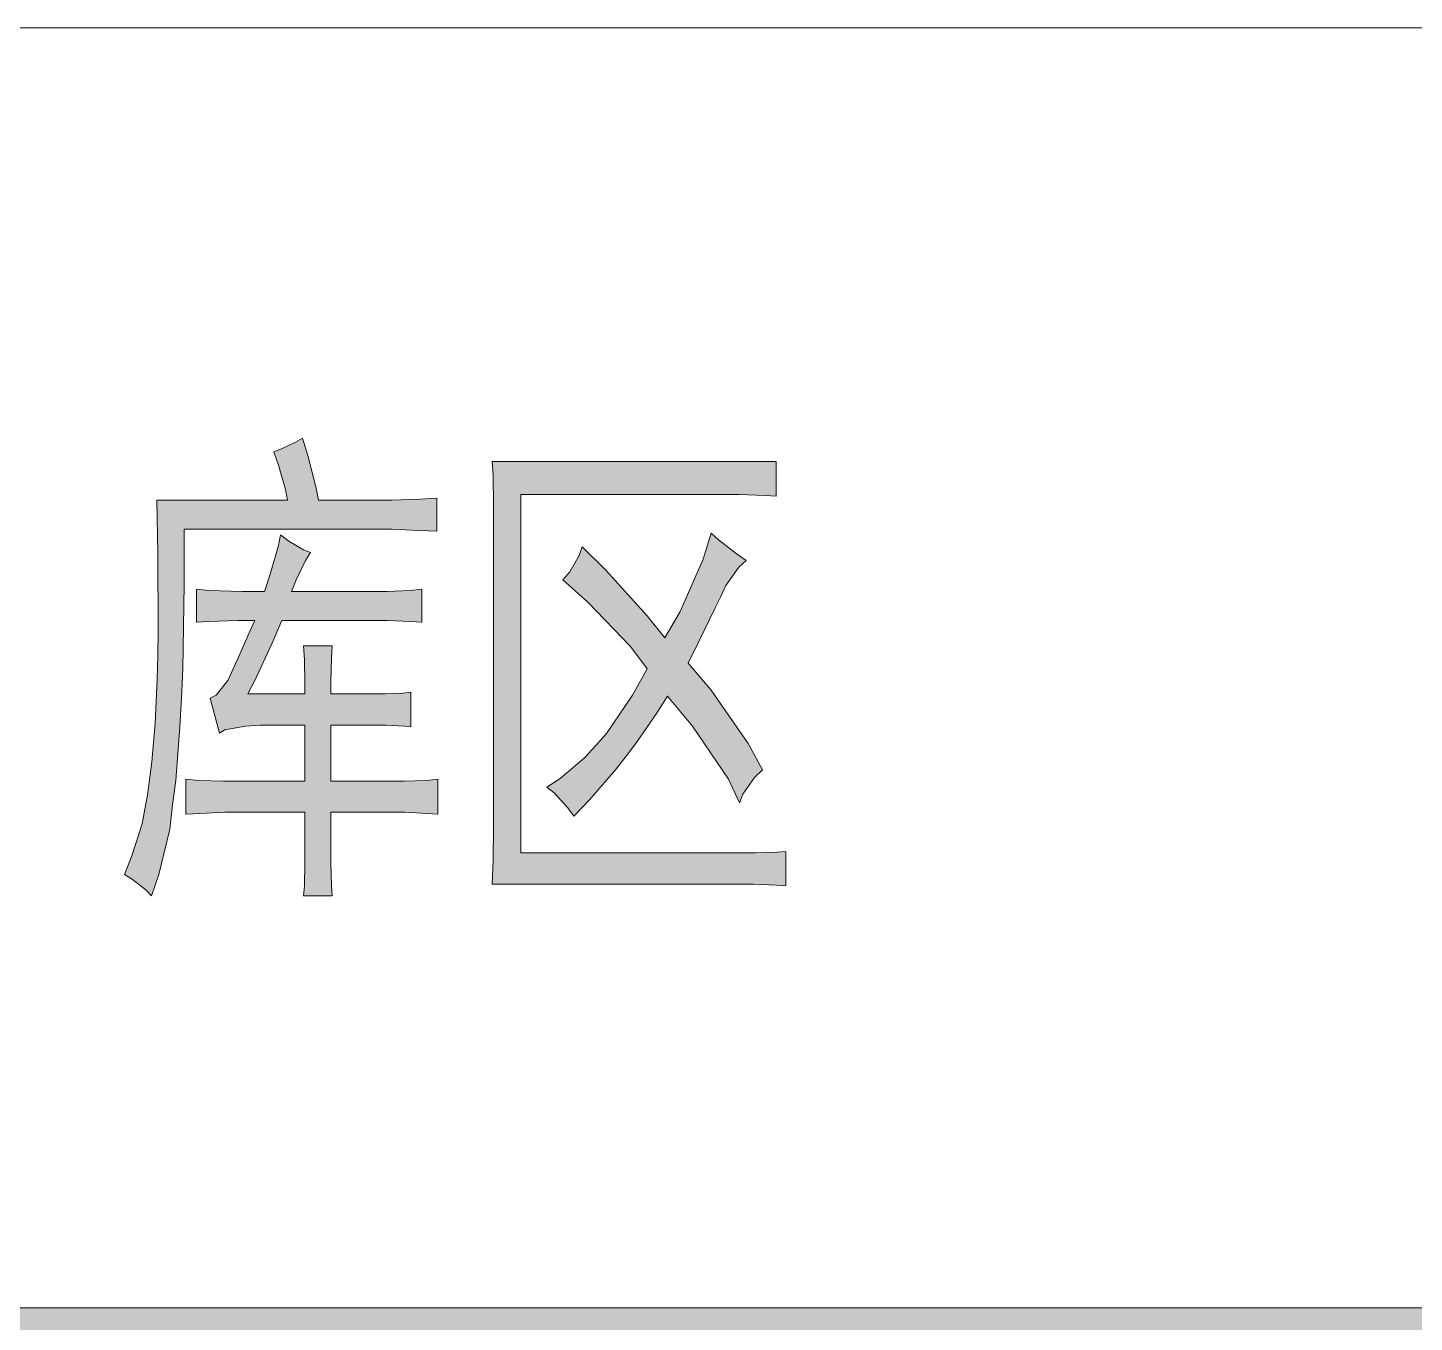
# Model space of a CAD drawing. Header units: millimetres. Extents: x 0 to 207, y 0 to 293.
# Drawn here: x 117.16 to 129.03, y 242.76 to 253.84 of the extents above; entities that cross this region are included whole.
import ezdxf

# ---------------------------------------------------------------- set-up
doc = ezdxf.new("R2010")
doc.units = ezdxf.units.MM

msp = doc.modelspace()

# ---------------------------------------------------------------- hatches: boundary and pattern name
h = msp.add_hatch(color=0)
h.dxf.hatch_style = 2
h.paths.add_polyline_path([(120.660583, 249.533833), (120.508889, 249.540889), (120.272528, 249.551472), (120.184333, 249.551472), (118.498056, 249.551472), (118.498056, 249.07875), (118.487472, 248.355556), (118.476889, 248.105083), (118.462778, 247.858139), (118.4275, 247.399528), (118.399278, 247.191389), (118.374583, 246.98325), (118.282861, 246.595194), (118.219361, 246.41175), (118.1735, 246.461139), (118.057083, 246.552861), (117.986528, 246.595194), (118.050028, 246.753944), (118.138222, 247.029111), (118.162917, 247.152583), (118.184083, 247.272528), (118.222889, 247.558278), (118.237, 247.724083), (118.251111, 247.889889), (118.26875, 248.263833), (118.272278, 248.471972), (118.275806, 248.680111), (118.272278, 249.343333), (118.265222, 249.798417), (119.383528, 249.798417), (119.365889, 249.890139), (119.305917, 250.098278), (119.267111, 250.214694), (119.330611, 250.239389), (119.450556, 250.295833), (119.510528, 250.331111), (119.556389, 250.182944), (119.626944, 249.914833), (119.648111, 249.798417), (120.184333, 249.798417), (120.276056, 249.798417), (120.515944, 249.809), (120.660583, 249.816056)])
h = msp.add_hatch(color=0)
h.dxf.hatch_style = 2
h.paths.add_polyline_path([(123.567472, 249.833694), (123.479278, 249.84075), (123.246444, 249.847806), (123.101806, 249.847806), (121.38025, 249.847806), (121.38025, 246.778639), (123.274667, 246.778639), (123.391083, 246.778639), (123.578056, 246.785694), (123.648611, 246.79275), (123.648611, 246.496417), (123.571, 246.503472), (123.373444, 246.510528), (123.2535, 246.510528), (121.136833, 246.510528), (121.143889, 246.711611), (121.147417, 247.000889), (121.147417, 247.092611), (121.147417, 249.6185), (121.147417, 249.759611), (121.143889, 250.013611), (121.136833, 250.130028), (123.567472, 250.130028)])
h = msp.add_hatch(color=0)
h.dxf.hatch_style = 2
h.paths.add_polyline_path([(119.185972, 249.018778), (119.235361, 249.166944), (119.305917, 249.410361), (119.323556, 249.502083), (119.394111, 249.449167), (119.521111, 249.375083), (119.581083, 249.350389), (119.53875, 249.283361), (119.457611, 249.117556), (119.418806, 249.018778), (120.138472, 249.018778), (120.23725, 249.018778), (120.434806, 249.025833), (120.533583, 249.036417), (120.533583, 248.754194), (120.438333, 248.76125), (120.23725, 248.768306), (120.127889, 248.768306), (119.334139, 248.768306), (119.249472, 248.57075), (119.104833, 248.256778), (119.044861, 248.140361), (119.531694, 248.140361), (119.531694, 248.232083), (119.528167, 248.436694), (119.521111, 248.553111), (119.764528, 248.553111), (119.761, 248.447278), (119.753944, 248.239139), (119.753944, 248.140361), (120.127889, 248.140361), (120.219611, 248.140361), (120.374833, 248.147417), (120.438333, 248.154472), (120.438333, 247.858139), (120.388944, 247.865194), (120.226667, 247.87225), (120.113778, 247.87225), (119.753944, 247.87225), (119.753944, 247.392472), (120.290167, 247.392472), (120.381889, 247.392472), (120.572389, 247.399528), (120.671167, 247.410111), (120.671167, 247.11025), (120.579444, 247.117306), (120.388944, 247.127889), (120.290167, 247.127889), (119.753944, 247.127889), (119.753944, 246.810389), (119.753944, 246.693972), (119.761, 246.496417), (119.764528, 246.41175), (119.521111, 246.41175), (119.528167, 246.496417), (119.531694, 246.693972), (119.531694, 246.810389), (119.531694, 247.127889), (118.939028, 247.127889), (118.847306, 247.127889), (118.632111, 247.117306), (118.512167, 247.11025), (118.512167, 247.410111), (118.621528, 247.399528), (118.836722, 247.392472), (118.939028, 247.392472), (119.531694, 247.392472), (119.531694, 247.87225), (119.150694, 247.87225), (119.023694, 247.865194), (118.847306, 247.833444), (118.801444, 247.805222), (118.720306, 248.105083), (118.773222, 248.129778), (118.872, 248.256778), (118.917861, 248.355556), (118.963722, 248.454333), (119.055444, 248.662472), (119.104833, 248.768306), (118.956667, 248.768306), (118.709722, 248.76125), (118.603889, 248.754194), (118.603889, 249.036417), (118.709722, 249.025833), (118.999, 249.018778)])
h = msp.add_hatch(color=0)
h.dxf.hatch_style = 2
h.paths.add_polyline_path([(121.905889, 249.399778), (122.106972, 249.202222), (122.463278, 248.810639), (122.614972, 248.620139), (122.7455, 248.845917), (122.943056, 249.293944), (123.010083, 249.516194), (123.073583, 249.45975), (123.225278, 249.343333), (123.309944, 249.283361), (123.246444, 249.226917), (123.137083, 249.068167), (123.091222, 248.969389), (123.041833, 248.870611), (122.90425, 248.588389), (122.812528, 248.404944), (123.010083, 248.172111), (123.327583, 247.717028), (123.451056, 247.49125), (123.3805, 247.424222), (123.281722, 247.283111), (123.2535, 247.209028), (123.15825, 247.410111), (122.851333, 247.865194), (122.636139, 248.122722), (122.547944, 247.981611), (122.371556, 247.724083), (122.283361, 247.607667), (122.191639, 247.49125), (121.969389, 247.233722), (121.835333, 247.092611), (121.782417, 247.166694), (121.666, 247.293694), (121.6025, 247.343083), (121.718917, 247.417167), (121.927056, 247.593556), (122.022306, 247.699389), (122.114028, 247.801694), (122.336278, 248.129778), (122.463278, 248.355556), (122.318639, 248.546056), (121.955278, 248.927056), (121.740083, 249.117556), (121.800056, 249.184583), (121.881194, 249.325694)])
h = msp.add_hatch(color=0)
h.dxf.hatch_style = 2
h.paths.add_polyline_path([(201.9935, 242.883972), (201.9935, 242.390083), (25.124833, 242.390083), (25.124833, 242.883972)])

# ---------------------------------------------------------------- linework, layer by layer
at = {"color": 0, "lineweight": 0}
msp.add_lwpolyline([(77.840417, 253.844778), (201.9935, 253.844778)], dxfattribs=at)
for points in [[(120.660583, 249.533833), (120.508889, 249.540889), (120.272528, 249.551472), (120.184333, 249.551472), (118.498056, 249.551472), (118.498056, 249.07875), (118.487472, 248.355556), (118.476889, 248.105083), (118.462778, 247.858139), (118.4275, 247.399528), (118.399278, 247.191389), (118.374583, 246.98325), (118.282861, 246.595194), (118.219361, 246.41175), (118.1735, 246.461139), (118.057083, 246.552861), (117.986528, 246.595194), (118.050028, 246.753944), (118.138222, 247.029111), (118.162917, 247.152583), (118.184083, 247.272528), (118.222889, 247.558278), (118.237, 247.724083), (118.251111, 247.889889), (118.26875, 248.263833), (118.272278, 248.471972), (118.275806, 248.680111), (118.272278, 249.343333), (118.265222, 249.798417), (119.383528, 249.798417), (119.365889, 249.890139), (119.305917, 250.098278), (119.267111, 250.214694), (119.330611, 250.239389), (119.450556, 250.295833), (119.510528, 250.331111), (119.556389, 250.182944), (119.626944, 249.914833), (119.648111, 249.798417), (120.184333, 249.798417), (120.276056, 249.798417), (120.515944, 249.809), (120.660583, 249.816056)], [(123.567472, 249.833694), (123.479278, 249.84075), (123.246444, 249.847806), (123.101806, 249.847806), (121.38025, 249.847806), (121.38025, 246.778639), (123.274667, 246.778639), (123.391083, 246.778639), (123.578056, 246.785694), (123.648611, 246.79275), (123.648611, 246.496417), (123.571, 246.503472), (123.373444, 246.510528), (123.2535, 246.510528), (121.136833, 246.510528), (121.143889, 246.711611), (121.147417, 247.000889), (121.147417, 247.092611), (121.147417, 249.6185), (121.147417, 249.759611), (121.143889, 250.013611), (121.136833, 250.130028), (123.567472, 250.130028)], [(119.185972, 249.018778), (119.235361, 249.166944), (119.305917, 249.410361), (119.323556, 249.502083), (119.394111, 249.449167), (119.521111, 249.375083), (119.581083, 249.350389), (119.53875, 249.283361), (119.457611, 249.117556), (119.418806, 249.018778), (120.138472, 249.018778), (120.23725, 249.018778), (120.434806, 249.025833), (120.533583, 249.036417), (120.533583, 248.754194), (120.438333, 248.76125), (120.23725, 248.768306), (120.127889, 248.768306), (119.334139, 248.768306), (119.249472, 248.57075), (119.104833, 248.256778), (119.044861, 248.140361), (119.531694, 248.140361), (119.531694, 248.232083), (119.528167, 248.436694), (119.521111, 248.553111), (119.764528, 248.553111), (119.761, 248.447278), (119.753944, 248.239139), (119.753944, 248.140361), (120.127889, 248.140361), (120.219611, 248.140361), (120.374833, 248.147417), (120.438333, 248.154472), (120.438333, 247.858139), (120.388944, 247.865194), (120.226667, 247.87225), (120.113778, 247.87225), (119.753944, 247.87225), (119.753944, 247.392472), (120.290167, 247.392472), (120.381889, 247.392472), (120.572389, 247.399528), (120.671167, 247.410111), (120.671167, 247.11025), (120.579444, 247.117306), (120.388944, 247.127889), (120.290167, 247.127889), (119.753944, 247.127889), (119.753944, 246.810389), (119.753944, 246.693972), (119.761, 246.496417), (119.764528, 246.41175), (119.521111, 246.41175), (119.528167, 246.496417), (119.531694, 246.693972), (119.531694, 246.810389), (119.531694, 247.127889), (118.939028, 247.127889), (118.847306, 247.127889), (118.632111, 247.117306), (118.512167, 247.11025), (118.512167, 247.410111), (118.621528, 247.399528), (118.836722, 247.392472), (118.939028, 247.392472), (119.531694, 247.392472), (119.531694, 247.87225), (119.150694, 247.87225), (119.023694, 247.865194), (118.847306, 247.833444), (118.801444, 247.805222), (118.720306, 248.105083), (118.773222, 248.129778), (118.872, 248.256778), (118.917861, 248.355556), (118.963722, 248.454333), (119.055444, 248.662472), (119.104833, 248.768306), (118.956667, 248.768306), (118.709722, 248.76125), (118.603889, 248.754194), (118.603889, 249.036417), (118.709722, 249.025833), (118.999, 249.018778)], [(121.905889, 249.399778), (122.106972, 249.202222), (122.463278, 248.810639), (122.614972, 248.620139), (122.7455, 248.845917), (122.943056, 249.293944), (123.010083, 249.516194), (123.073583, 249.45975), (123.225278, 249.343333), (123.309944, 249.283361), (123.246444, 249.226917), (123.137083, 249.068167), (123.091222, 248.969389), (123.041833, 248.870611), (122.90425, 248.588389), (122.812528, 248.404944), (123.010083, 248.172111), (123.327583, 247.717028), (123.451056, 247.49125), (123.3805, 247.424222), (123.281722, 247.283111), (123.2535, 247.209028), (123.15825, 247.410111), (122.851333, 247.865194), (122.636139, 248.122722), (122.547944, 247.981611), (122.371556, 247.724083), (122.283361, 247.607667), (122.191639, 247.49125), (121.969389, 247.233722), (121.835333, 247.092611), (121.782417, 247.166694), (121.666, 247.293694), (121.6025, 247.343083), (121.718917, 247.417167), (121.927056, 247.593556), (122.022306, 247.699389), (122.114028, 247.801694), (122.336278, 248.129778), (122.463278, 248.355556), (122.318639, 248.546056), (121.955278, 248.927056), (121.740083, 249.117556), (121.800056, 249.184583), (121.881194, 249.325694)], [(201.9935, 242.883972), (201.9935, 242.390083), (25.124833, 242.390083), (25.124833, 242.883972)]]:
    msp.add_lwpolyline(points, close=True, dxfattribs=at)

doc.saveas('drawing.dxf')
